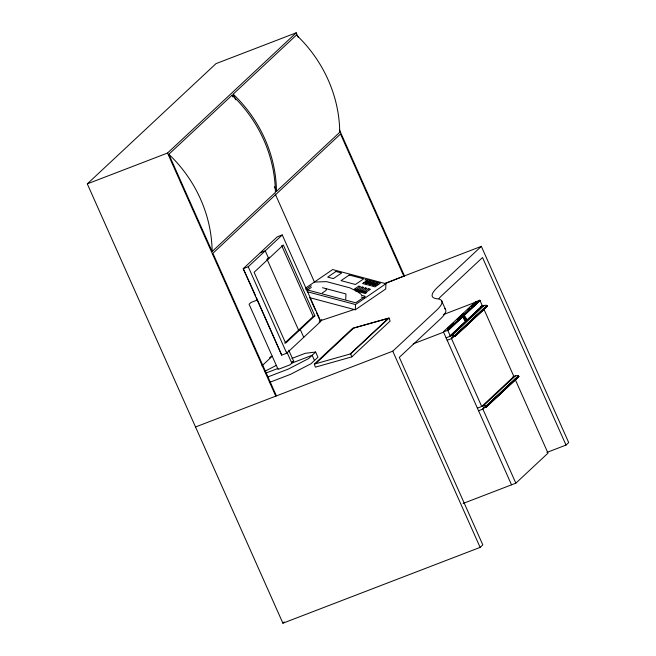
<?xml version="1.0" encoding="UTF-8"?>
<svg xmlns="http://www.w3.org/2000/svg" width="656" height="656" viewBox="0 0 656 656"><rect width="100%" height="100%" fill="white"/><g stroke="black" fill="none" stroke-linecap="round" stroke-linejoin="round"><path stroke-width="0.98" d="M480.553 306.91L482.373 305.819L479.971 300.432L475.543 301.735L443.39 331.78L511.532 484.833M326.188 288.615L326.122 290.362L322.317 292.961M345.745 299.202L345.95 293.954L322.522 287.713M355.298 309.796L355.503 304.548L385.917 283.736L385.712 288.984L355.298 309.796L309.919 297.717M465.161 317.857C466.687 321.186 463.71 314.888 465.465 317.906M449.885 336.38L450.196 335.7L447.761 330.419L443.39 331.78M465.096 317.66L465.03 318.135M477.396 408.155L483.3 405.884A4.141 3.821 46.9 0 1 486.088 405.9L486.662 406.572L486.006 407.056A3.124 2.886 46.9 0 0 483.415 408.048L482.882 409.114L515.854 483.169L463.079 503.455M517.781 376.987A3.124 2.886 46.9 0 1 518.158 377.011L518.822 376.61L518.24 375.863A4.141 3.821 46.9 0 0 515.452 375.847L512.918 376.815M446.088 337.84L451.992 335.569A4.354 4.018 46.9 0 1 454.747 335.503L455.264 336.282L454.264 336.561A3.387 3.124 46.9 0 0 452.279 337.323L451.484 338.578L481.717 406.49L513.869 376.454L483.628 308.541M463.685 317.709L463.464 316.725M464.596 316.586L465.744 317.906M464.12 318.955L465.252 320.874M465.85 320.579L465.211 320.472M480.766 306.828L484.144 305.532A4.354 4.018 46.9 0 1 486.9 305.458L487.408 306.237L486.416 306.524M463.743 318.349L463.612 317.676L463.562 318.414M444.776 308.673A133.734 17.917 -24 0 1 439.528 319.775L399.315 357.348L482.808 544.882L480.126 547.391L282.9 623.2L87.297 183.877L215.988 63.64L296.217 32.8L298.3 37.474M87.297 183.877L167.526 153.045L296.217 32.8M232.109 95.161A131.069 121.098 46.9 0 1 275.405 192.397L212.134 251.519L168.838 154.275L232.109 95.161L232.946 97.031M276.479 191.396A131.069 121.098 46.9 0 0 233.183 94.152L296.455 35.039A131.069 121.098 46.9 0 1 339.751 132.282L276.479 191.396L274.397 186.722M251.396 286.377L243.212 268.665L248.222 266.738L282.26 234.93L320.768 321.399L286.721 353.207L281.711 355.134L243.212 268.665L277.25 236.857L282.26 234.93M303.744 337.307L300.268 329.492L298.595 330.132L267.049 259.284L269.239 257.242M284.72 343.104L313.199 316.487L314.872 315.839L283.326 245L254.118 272.297L285.655 343.137L314.872 315.839M269.608 357.774L271.1 356.372M261.924 365.868L272.371 356.11M288.747 350.197L293.708 361.333L289.911 364.875L278.095 369.418L249.075 304.236L250.969 302.465L257.398 299.997M269.87 382.268L290.674 374.273L310.985 363.752L317.963 357.233L315.643 352.026L308.664 358.545L288.353 369.066L267.55 377.061M384.99 283.679L404.449 275.905L339.513 130.044M314.322 364.113L352.657 328.287L389.041 318.029L390.099 321.063L351.764 356.889L315.38 367.147L314.322 364.113L350.698 353.846L389.041 318.029M315.626 363.67L353.691 328.098L388.344 318.324L350.271 353.896M546.973 452.394L566.021 445.071L568.703 442.57L481.34 246.353L438.446 286.434A133.734 17.917 -24 0 0 437.052 298.759A133.734 17.917 -24 0 1 435.666 311.092L392.764 351.173L195.537 426.982M447.31 328.689L453.288 323.096M457.027 319.603L463.759 313.322M467.498 309.829L469.737 307.73M471.238 306.336L474.969 302.842M447.261 330.296L479.479 300.243M447.408 330.28L479.634 300.251M447.556 330.304L479.848 300.333M447.704 330.37L479.913 300.374M479.971 300.432L447.917 330.591L480.069 300.555M450.213 335.782L482.349 305.663M450.205 336.003L482.373 305.819M450.016 336.307L482.332 306.04M451.992 335.569L484.144 305.532M451.656 338.16L453.895 336.069M453.722 336.487L451.484 338.578L447.162 340.243M454.821 335.536L486.973 305.499M454.895 335.569L487.113 305.573M455.026 335.659L487.228 305.671M455.182 335.831L487.326 305.794M455.248 335.97L487.367 305.86M455.289 336.118L487.424 305.999M454.788 336.61L487.449 306.147M483.3 405.884L515.452 375.847M483.046 408.663L484.538 407.269M486.17 405.933L518.388 375.929M485.875 406.318L482.882 409.114L478.56 410.771M486.309 406.015L518.453 375.978M486.375 406.072L518.584 376.093M486.58 406.335L518.683 376.224M486.637 406.49L518.765 376.372M486.162 407.081L518.806 376.528M486.358 407.023L518.781 376.708M282.9 623.2L284.237 621.945M515.854 483.169L548.006 453.132L515.034 379.07M305.614 288.058L332.658 269.559L385.917 283.736M311.346 285.721L305.803 289.509L355.741 302.801L365.244 296.299L361.325 295.257M307.32 290.173L311.28 287.467M355.347 290.87L356.774 289.895L354.273 289.23M316.397 312.428L320.136 320.825L321.801 319.685M264.901 371.288L276.381 365.343M260.227 252.757L265.245 250.83L268.722 258.644L267.049 259.284M385.162 283.318L481.34 246.353M319.095 322.047L320.768 321.399M291.961 358.414L305.196 353.33L315.643 352.026M291.887 362.03L293.708 361.333M266.123 372.977L278.144 368.36M443.415 314.56L475.723 302.145M413.165 343.867L443.571 332.182M320.136 320.825L354.347 309.443M314.79 282.047L326.458 281.621L349.886 287.853L357.413 291.584L361.284 294.421M361.259 297.012L364.195 297.791M307.172 291.682L355.503 304.548M465.621 318.849L464.571 316.799M464.571 316.463L465.145 317.135M464.079 316.266L463.661 316.651M465.94 320.062L464.579 317.627M464.325 316.553L463.669 316.012L464.079 318.226M464.899 319.931L465.202 320.464M465.317 318.923L465.539 319.341M464.907 320.021L463.669 317.012M465.096 318.357L465.317 318.939M464.309 318.857L464.604 319.472M464.005 318.972L464.366 319.554M566.021 445.071L482.521 257.537L442.308 295.11A133.734 17.917 -24 0 0 438.971 298.48M441.578 300.686L445.449 309.37M403.916 276.406L340.521 134.013L212.905 253.257L276.299 395.642L275.766 396.142L167.526 153.045M392.764 351.173L480.126 547.391M233.183 94.152L235.676 99.769M275.225 193.987L314.585 282.4M309.755 297.512L315.569 310.567M281.662 245.639L313.199 316.487M314.47 360.497L312.149 355.281L291.813 363.104L286.852 351.969M248.222 266.738L286.721 353.207M251.814 287.312L255.553 295.708M256.389 297.578L281.711 355.134M465.752 317.898L466.104 318.832M350.698 353.846L351.764 356.889M465.424 318.677L465.678 319.316M466.088 318.816L466.211 319.242M466.047 319.308L465.366 317.512L465.752 318.718M464.464 317.209L464.596 317.635M463.439 317.094L463.538 317.742M466.195 319.218L466.104 319.652M168.838 154.275A131.069 121.098 46.9 0 1 212.134 251.519M335.938 271.477L327.705 277.103L333.371 278.611L341.604 272.986L335.938 271.477M349.254 275.02L341.022 280.645L355.429 284.483L363.654 278.857L349.254 275.02M365.663 279.382L364.949 279.866L366.384 279.915L365.663 279.382M358.791 286.139L354.748 288.902L356.413 289.345L360.456 286.582L358.791 286.139M364.014 282.564L362.588 283.54L365.089 284.204L366.515 283.228L364.014 282.564M365.917 281.26L364.49 282.236L366.991 282.9L368.418 281.932L365.917 281.26M367.819 279.964L366.392 280.94L368.893 281.604L370.312 280.629L367.819 279.964M357.602 290.116L356.175 291.092L358.676 291.756L360.103 290.78L357.602 290.116M362.12 287.025L358.078 289.788L359.742 290.231L363.785 287.467L362.12 287.025M367.344 283.449L365.917 284.425L368.418 285.089L369.845 284.114L367.344 283.449M369.246 282.154L367.819 283.121L370.32 283.794L371.747 282.818L369.246 282.154M371.148 280.85L369.722 281.826L372.223 282.49L373.641 281.514L371.148 280.85M360.931 291.002L359.504 291.977L362.005 292.642L363.432 291.666L360.931 291.002M365.449 287.91L361.407 290.674L363.071 291.116L367.114 288.353L365.449 287.91M370.673 284.335L369.246 285.311L371.747 285.975L373.174 284.999L370.673 284.335M372.575 283.039L371.148 284.015L373.649 284.679L375.076 283.704L372.575 283.039M374.478 281.736L373.051 282.711L375.552 283.376L376.97 282.4L374.478 281.736M364.26 291.887L362.834 292.863L365.335 293.527L366.761 292.551L364.26 291.887M368.779 288.796L364.736 291.559L366.401 292.002L370.443 289.239L368.779 288.796M374.002 285.221L372.575 286.196L375.076 286.861L376.503 285.885L374.002 285.221M375.904 283.925L374.478 284.901L376.979 285.565L378.405 284.589L375.904 283.925M377.807 282.621L376.38 283.597L378.881 284.261L380.3 283.285L377.807 282.621"/></g></svg>
